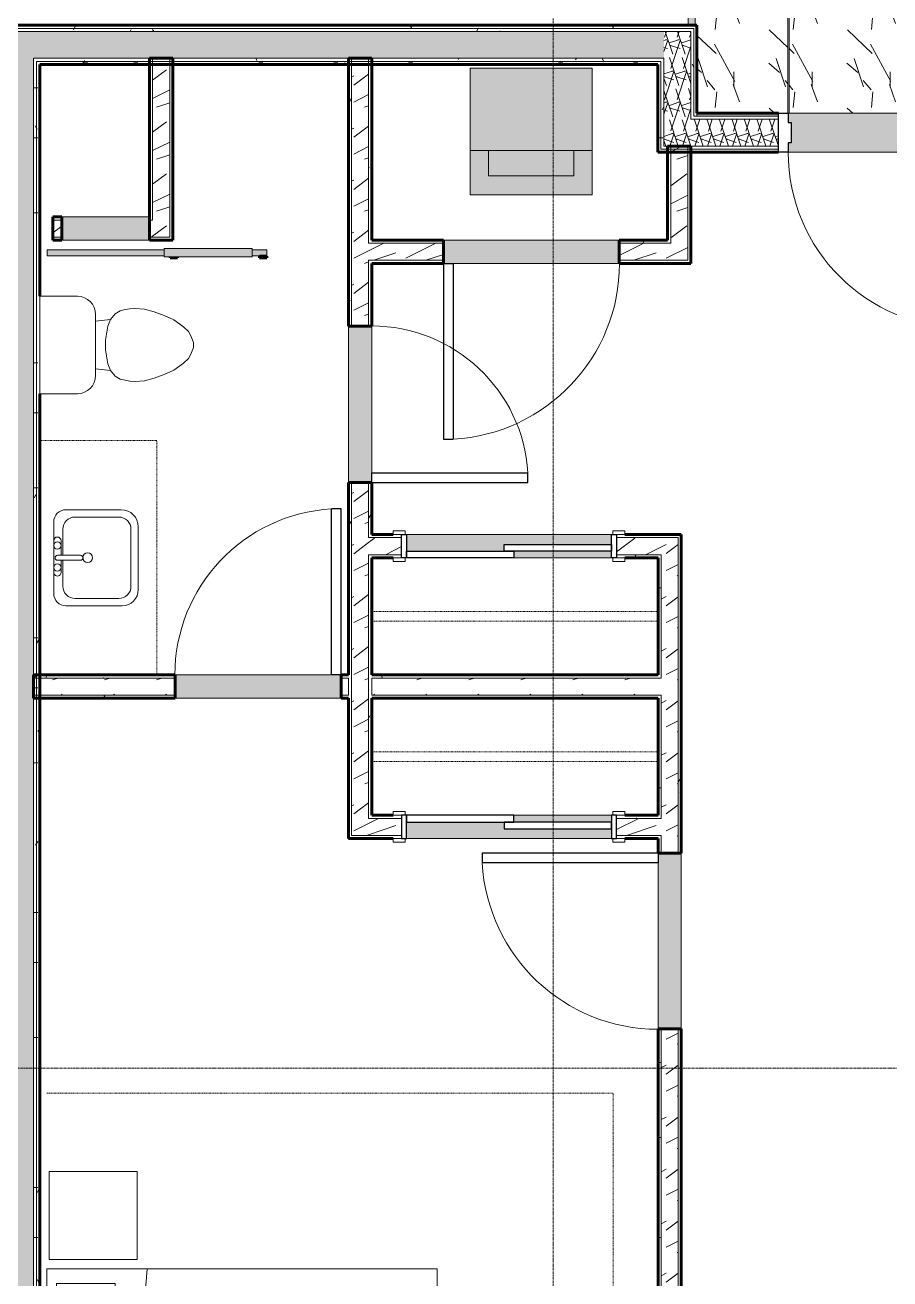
# Model space of a CAD drawing. Header units: inches. Extents: x -4169 to -1846, y 9706 to 12377.
# Drawn here: x -2935.5 to -2758.4, y 10124 to 10380.8 of the extents above; entities that cross this region are included whole.
import ezdxf

# ---------------------------------------------------------------- set-up
doc = ezdxf.new("R2010")
doc.units = ezdxf.units.IN
doc.header["$MEASUREMENT"] = 0
doc.linetypes.add('Dash', pattern=[0.25, 0.125, -0.125])
doc.linetypes.add('Grid Line 1_2_', pattern=[0.875, 0.5, -0.125, 0.125, -0.125])
for name, color, linetype, lineweight in [('0-1', 7, 'Continuous', 5), ('0-2', 7, 'Continuous', 18), ('A-CLNG', 13, 'Continuous', 18), ('A-CLNG-PATT-1', 35, 'Continuous', 18), ('A-DOOR', 31, 'Continuous', 18), ('A-DOOR-1', 250, 'Continuous', 9), ('A-DOOR-2', 90, 'Continuous', 30), ('A-DOOR-3', 135, 'Continuous', 18), ('A-DOOR-4', 7, 'Continuous', 18), ('A-DOOR-5', 50, 'Continuous', 60), ('A-DOOR-6', 31, 'Continuous', 30), ('A-DOOR-7', 31, 'Continuous', 9), ('A-DOOR-FRAM', 31, 'Continuous', 30), ('A-DOOR-FRAM-1', 90, 'Continuous', 30), ('A-WALL', 113, 'Continuous', 18), ('A-WALL-1', 8, 'Continuous', 5), ('A-WALL-3', 50, 'Continuous', 60), ('A-WALL-4', 7, 'Continuous', 18), ('A-WALL-PATT-1', 250, 'Continuous', 9), ('A-WALL-PATT-2', 253, 'Continuous', 9), ('A-WALL-PATT-4', 111, 'Continuous', 9), ('I-FURN-1', 250, 'Continuous', 9), ('I-FURN-HDLN-1', 250, 'Dash', 9), ('I-WALL', 2, 'Continuous', 18), ('I-WALL-2', 2, 'Continuous', 5), ('I-WALL-3', 2, 'Continuous', 60), ('P-SANR-FIXT-2', 250, 'Continuous', 9), ('P-SANR-FIXT-3', 55, 'Continuous', 9), ('Q-CASE-HDLN-1', 250, 'Dash', 9), ('S-BEAM', 12, 'Continuous', 9), ('S-GRID-1', 1, 'Grid Line 1_2_', 9)]:
    doc.layers.add(name, color=color, linetype=linetype, lineweight=lineweight)
pattern_1 = [(216.87, (4.265, 10.662), (31.9871619, 21.32545714), [5.331, -47.981]), (206.565, (10.662, 7.464), (-10.662476, -10.6620098), [11.921, -11.921]), (198.435, (10.662, 2.132), (-21.3244936, -10.6625869), [6.744, -26.974])]
pattern_2 = [(0, (0, 0), (20.48, 5.12), [0.845, -14.515, 0.845, -14.515, -81.92]), (0, (0, 0), (20.48, 5.12), [-30.72, 0.845, -29.875, 0.845, -14.515, -35.84]), (0, (0, 0), (20.48, 5.12), [-76.8, 0.845, -9.395, 0.845, -24.755]), (120, (7.68, 2.56), (-14.67405, 15.1762003), [0.845, -14.515, 0.845, -14.515, -81.92]), (120, (7.68, 2.56), (-14.67405, 15.1762003), [-30.72, 0.845, -29.875, 0.845, -14.515, -35.84]), (120, (7.68, 2.56), (-14.67405, 15.1762003), [-76.8, 0.845, -9.395, 0.845, -24.755]), (240, (10.24, 12.8), (-5.80595, -20.2962003), [0.845, -14.515, 0.845, -14.515, -81.92]), (240, (10.24, 12.8), (-5.80595, -20.2962003), [-30.72, 0.845, -29.875, 0.845, -14.515, -35.84]), (240, (10.24, 12.8), (-5.80595, -20.2962003), [-76.8, 0.845, -9.395, 0.845, -24.755])]
pattern_3 = [(161.57, (0.32, 0.32), (-2.560496185, -0.000537386), [0, -18.214, 2.022, 0]), (18.43, (-0.32, 0.32), (-2.560496185, 0.000537386), [0, -18.214, 2.022, 0]), (108.43, (0.32, 0.32), (1.27922091, -6.400876726), [6.07, -14.166]), (71.57, (-0.32, 0.32), (1.27922091, 6.400876726), [6.07, -14.166])]

# ---------------------------------------------------------------- blocks, each defined once
blk = doc.blocks.new('Stacked Washer and Dryer - 26_x25_ - Private-1372850-ENLARGED RCP - 2ND FLOOR PLAN')
at = {"layer": 'P-SANR-FIXT-3'}
blk.add_hatch(color=256, dxfattribs=at).paths.add_polyline_path([(26, 12.5), (0, 12.5), (0, -12.5), (26, -12.5), (26, 2.42)], flags=0)
at = {"layer": 'P-SANR-FIXT-2'}
for p, q in [((26, 12.5), (0, 12.5)), ((0, -12.5), (0, 12.5)), ((16.91, -12.5), (16.91, 12.5)), ((26, 12.5), (26, -12.5)), ((22.09, 8.75), (16.91, 8.75)), ((22.09, -8.75), (22.09, 8.75)), ((16.91, -8.75), (22.09, -8.75)), ((0, -12.5), (26, -12.5))]:
    blk.add_line(p, q, dxfattribs=at)
blk = doc.blocks.new('Single-Flush - 36_ x 84_-1372839-ENLARGED RCP - 2ND FLOOR PLAN')
at = {"layer": 'A-DOOR-1'}
blk.add_arc((18, 2.37), 36.07, 93.1789, 180, dxfattribs=at)
at = {"layer": 'A-DOOR-2'}
for p, q in [((16, 2.37), (16, 38.39)), ((18, 38.39), (16, 38.39)), ((18, 2.37), (18, 38.39)), ((18, 2.37), (16, 2.37))]:
    blk.add_line(p, q, dxfattribs=at)
blk = doc.blocks.new('Single-Flush - 32_ x 84_-1372862-ENLARGED RCP - 2ND FLOOR PLAN')
at = {"layer": 'A-DOOR-1'}
blk.add_arc((16, 2.37), 32.07, 93.5759, 180, dxfattribs=at)
at = {"layer": 'A-DOOR-2'}
for p, q in [((14, 2.37), (14, 34.38)), ((16, 34.38), (14, 34.38)), ((16, 2.37), (16, 34.38)), ((16, 2.37), (14, 2.37))]:
    blk.add_line(p, q, dxfattribs=at)
blk = doc.blocks.new('FOLDING_SLIDING CLOSET - 42_ x 80_-1372832-ENLARGED RCP - 2ND FLOOR PLAN')
at = {"layer": 'A-DOOR-1'}
for p, q in [((-21.25, 3), (-23.75, 3)), ((-23.75, 3), (-23.75, 2.25)), ((-21.25, 2.25), (-21.25, 3)), ((23.75, 3), (21.25, 3)), ((21.25, 3), (21.25, 2.25)), ((23.75, 2.25), (23.75, 3)), ((-23.75, 2.25), (-21.25, 2.25)), ((21.25, 2.25), (23.75, 2.25)), ((-21.25, -2.5), (-23.75, -2.5)), ((-23.75, -2.5), (-23.75, -3.25)), ((-21.25, -3.25), (-21.25, -2.5)), ((23.75, -2.5), (21.25, -2.5)), ((21.25, -2.5), (21.25, -3.25)), ((23.75, -3.25), (23.75, -2.5)), ((-23.75, -3.25), (-21.25, -3.25)), ((21.25, -3.25), (23.75, -3.25))]:
    blk.add_line(p, q, dxfattribs=at)
at = {"layer": 'A-DOOR-2'}
for p, q in [((1, 2.25), (-21, 2.25)), ((-21, 2.25), (-21, 0.88)), ((-21, 0.88), (1, 0.88)), ((21, 0.88), (-1, 0.88)), ((-1, 0.88), (-1, -0.5)), ((1, 0.88), (1, 2.25)), ((21, -0.5), (21, 0.88)), ((-1, -0.5), (21, -0.5))]:
    blk.add_line(p, q, dxfattribs=at)
at = {"layer": 'A-DOOR-FRAM-1'}
for p, q in [((-21, 2.25), (-22, 2.25)), ((-22, 2.25), (-22, -2.5)), ((-21, -2.5), (-21, 2.25)), ((21, 2.25), (21, -2.5)), ((22, 2.25), (21, 2.25)), ((22, -2.5), (22, 2.25)), ((-22, -2.5), (-21, -2.5)), ((21, -2.5), (22, -2.5))]:
    blk.add_line(p, q, dxfattribs=at)
blk = doc.blocks.new('OD_CW_Closet - OD_CW_Closet-V3-ENLARGED RCP - 2ND FLOOR PLAN')
at = {"layer": 'Q-CASE-HDLN-1'}
for p, q in [((0.74, -11), (59.38, -11)), ((0.74, -13), (59.38, -13)), ((30.25, -24), (10.25, -24))]:
    blk.add_line(p, q, dxfattribs=at)
blk = doc.blocks.new('OD_CW_Closet - OD_CW_Closet-V4-ENLARGED RCP - 2ND FLOOR PLAN')
at = {"layer": 'Q-CASE-HDLN-1'}
for p, q in [((10.25, 0), (30.25, 0)), ((0.74, -11), (59.38, -11)), ((0.74, -13), (59.38, -13))]:
    blk.add_line(p, q, dxfattribs=at)
blk = doc.blocks.new('FOLDING_SLIDING CLOSET - 42_ x 80_-1372841-ENLARGED RCP - 2ND FLOOR PLAN')
at = {"layer": 'A-DOOR-1'}
for p, q in [((-23.75, 3.25), (-21.25, 3.25)), ((-23.75, 2.5), (-23.75, 3.25)), ((-21.25, 3.25), (-21.25, 2.5)), ((21.25, 3.25), (23.75, 3.25)), ((21.25, 2.5), (21.25, 3.25)), ((23.75, 3.25), (23.75, 2.5)), ((-21.25, 2.5), (-23.75, 2.5)), ((23.75, 2.5), (21.25, 2.5)), ((-23.75, -2.25), (-21.25, -2.25)), ((-23.75, -3), (-23.75, -2.25)), ((-21.25, -2.25), (-21.25, -3)), ((21.25, -2.25), (23.75, -2.25)), ((21.25, -3), (21.25, -2.25)), ((23.75, -2.25), (23.75, -3)), ((-21.25, -3), (-23.75, -3)), ((23.75, -3), (21.25, -3))]:
    blk.add_line(p, q, dxfattribs=at)
at = {"layer": 'A-DOOR-2'}
for p, q in [((-1, 0.5), (21, 0.5)), ((-1, -0.88), (-1, 0.5)), ((21, 0.5), (21, -0.88)), ((-21, -0.88), (1, -0.88)), ((-21, -2.25), (-21, -0.88)), ((1, -2.25), (-21, -2.25)), ((21, -0.88), (-1, -0.88)), ((1, -0.88), (1, -2.25))]:
    blk.add_line(p, q, dxfattribs=at)
at = {"layer": 'A-DOOR-FRAM-1'}
for p, q in [((-22, 2.5), (-21, 2.5)), ((-22, -2.25), (-22, 2.5)), ((-21, 2.5), (-21, -2.25)), ((21, 2.5), (22, 2.5)), ((21, -2.25), (21, 2.5)), ((22, 2.5), (22, -2.25)), ((-21, -2.25), (-22, -2.25)), ((22, -2.25), (21, -2.25))]:
    blk.add_line(p, q, dxfattribs=at)
blk = doc.blocks.new('Bed-Standard - King 78_ x 80_-1379907-ENLARGED RCP - 2ND FLOOR PLAN')
at = {"layer": 'I-FURN-1'}
for p, q in [((-28.31, 41.8), (49.69, 41.8)), ((-28.31, -38.2), (-28.31, 41.8)), ((49.69, 41.8), (49.69, -38.2)), ((49.69, -24.2), (-28.31, -17.63)), ((-25.31, -24.2), (46.69, -24.2)), ((-25.31, -36.2), (-25.31, -24.2)), ((46.69, -36.2), (46.69, -24.2)), ((49.69, -38.2), (-28.31, -38.2)), ((-25.31, -36.2), (46.69, -36.2))]:
    blk.add_line(p, q, dxfattribs=at)
at = {"layer": 'I-FURN-HDLN-1'}
for p, q in [((-64.31, 77.8), (73.69, 77.8)), ((-64.31, -38.2), (-64.31, 77.8)), ((73.69, 77.8), (73.69, -38.2))]:
    blk.add_line(p, q, dxfattribs=at)
blk = doc.blocks.new('Table-Night Stand - 18_ x 18_ x 24_-1372838-ENLARGED RCP - 2ND FLOOR PLAN')
at = {"layer": 'I-FURN-1'}
for p, q in [((0.15, 0), (18.15, 0)), ((0.15, -18), (0.15, 0)), ((18.15, 0), (18.15, -18)), ((18.15, -18), (0.15, -18))]:
    blk.add_line(p, q, dxfattribs=at)
blk = doc.blocks.new('M_Sink Vanity-Square - 500 x 440mm-1372835-ENLARGED RCP - 2ND FLOOR PLAN')
at = {"layer": 'P-SANR-FIXT-2'}
for p, q in [((-5.72, 10.23), (7.14, 10.23)), ((-5.72, 10.23), (7.14, 10.23)), ((-5.22, 8.73), (6.46, 8.73)), ((-9.22, -4.59), (-9.22, 6.73)), ((-9.22, -4.59), (-9.22, 6.73)), ((-7.72, -2.72), (-7.72, 6.23)), ((8.96, 6.23), (8.96, -2.72)), ((10.46, 6.91), (10.46, -4.59)), ((10.46, 6.91), (10.46, -4.59)), ((0.12, -6.33), (0.12, -1.59)), ((1.12, -6.33), (1.12, -1.59)), ((7.96, -7.09), (-6.72, -7.09)), ((7.96, -7.09), (-6.72, -7.09)), ((0.12, -5.22), (-5.22, -5.22)), ((-2.88, -5.59), (0.12, -5.59)), ((3.62, -7.09), (-2.88, -7.09)), ((6.46, -5.22), (1.12, -5.22)), ((1.12, -5.59), (3.62, -5.59))]:
    blk.add_line(p, q, dxfattribs=at)
for centre, radius, start, end in [((-5.72, 6.73), 3.5, 90, 180), ((-5.72, 6.73), 3.5, 90, 180), ((-5.22, 6.23), 2.5, 90, 180), ((6.46, 6.23), 2.5, 360, 90), ((7.14, 6.91), 3.32, 0, 90), ((7.14, 6.91), 3.32, 360, 90), ((0.62, -0.13), 1, 360, 180), ((0.62, -0.13), 1, 180, 0), ((0.62, -1.59), 0.5, 360, 180), ((-6.72, -4.59), 2.5, 180, 270), ((-6.72, -4.59), 2.5, 180, 270), ((-5.22, -2.72), 2.5, 180, 270), ((6.46, -2.72), 2.5, 270, 360), ((7.96, -4.59), 2.5, 270, 0), ((7.96, -4.59), 2.5, 270, 0), ((-2.88, -6.34), 0.75, 90, 270), ((-1.88, -6.34), 0.75, 360, 180), ((-1.88, -6.34), 0.75, 180, 0), ((0.62, -6.33), 0.5, 180, 0), ((2.62, -6.34), 0.75, 0, 180), ((2.62, -6.34), 0.75, 180, 0), ((3.62, -6.34), 0.75, 270, 90)]:
    blk.add_arc(centre, radius, start, end, dxfattribs=at)
blk = doc.blocks.new('Toilet-Domestic-3D - Toilet-Domestic-3D-1352612-ENLARGED RCP - 2ND FLOOR PLAN')
at = {"layer": 'P-SANR-FIXT-2'}
for p, q in [((-9.98, 19.48), (9.98, 19.48)), ((-9.98, 11.75), (-9.98, 19.48)), ((9.98, 19.48), (9.98, 11.75)), ((6.25, 8.02), (-6.25, 8.02)), ((-4.86, 8.02), (-5.21, 5)), ((4.86, 8.02), (5.21, 5)), ((-3.84, 5.5), (-5.21, 5)), ((-1, 6), (-3.84, 5.5)), ((1, 6), (-1, 6)), ((3.84, 5.5), (1, 6)), ((5.21, 5), (3.84, 5.5)), ((-6.97, 3), (-7.24, 2)), ((-6.4, 4), (-6.97, 3)), ((-5.21, 5), (-6.4, 4)), ((6.4, 4), (5.21, 5)), ((6.97, 3), (6.4, 4)), ((7.24, 2), (6.97, 3)), ((-7.41, 1), (-7.5, 0)), ((-7.5, 0), (-7.33, -1.99)), ((-7.24, 2), (-7.41, 1)), ((7.41, 1), (7.24, 2)), ((7.33, -1.99), (7.5, 0)), ((7.5, 0), (7.41, 1)), ((-7.33, -1.99), (-6.79, -4)), ((6.79, -4), (7.33, -1.99)), ((-6.79, -4), (-6.06, -6)), ((6.06, -6), (6.79, -4)), ((-6.06, -6), (-5.13, -8)), ((5.13, -8), (6.06, -6)), ((-5.13, -8), (-3.74, -10)), ((-3.74, -10), (-2.74, -11)), ((2.74, -11), (3.74, -10)), ((3.74, -10), (5.13, -8)), ((-2.74, -11), (-1.87, -11.5)), ((-1.87, -11.5), (-0.5, -12)), ((-0.5, -12), (0.5, -12)), ((0.5, -12), (1.87, -11.5)), ((1.87, -11.5), (2.74, -11))]:
    blk.add_line(p, q, dxfattribs=at)
for centre, start, end in [((-6.25, 11.75), 180, 270), ((6.25, 11.75), 270, 360)]:
    blk.add_arc(centre, 3.73, start, end, dxfattribs=at)
blk = doc.blocks.new('OD_CW_Countertop - OD_CW_Countertop-2471874-ENLARGED RCP - 2ND FLOOR PLAN')
at = {"layer": 'Q-CASE-HDLN-1'}
for p, q in [((48.74, 0), (48.74, 24)), ((0.74, 0), (48.74, 0))]:
    blk.add_line(p, q, dxfattribs=at)
blk = doc.blocks.new('Single-Flush - 34_ x 84_-1372840-ENLARGED RCP - 2ND FLOOR PLAN')
at = {"layer": 'A-DOOR-1'}
blk.add_arc((17, 2.37), 34.07, 93.3657, 180, dxfattribs=at)
at = {"layer": 'A-DOOR-2'}
for p, q in [((15, 2.37), (15, 36.38)), ((17, 36.38), (15, 36.38)), ((17, 2.37), (17, 36.38)), ((17, 2.37), (15, 2.37))]:
    blk.add_line(p, q, dxfattribs=at)
blk = doc.blocks.new('Interior_barn_door_18732 - Interior_barn_door_18732 18_-2490978-ENLARGED RCP - 2ND FLOOR PLAN')
at = {"layer": 'A-DOOR-3'}
for points in [[(-33, 6), (-33, 5.67), (-31.5, 5.67), (-31.5, 6)], [(-13.13, 5.82), (-30, 5.82), (-30, 4.07), (-12, 4.07), (-12, 5.82)], [(-14.73, 6), (-14.73, 5.82), (-13.23, 5.82), (-13.23, 6)]]:
    blk.add_hatch(color=256, dxfattribs=at).paths.add_polyline_path(points, flags=0)
h = blk.add_hatch(color=256, dxfattribs=at)
h.paths.add_polyline_path([(12, 5.57), (-12, 5.55), (-12, 4.95), (12, 4.95), (12, 5.55)], flags=0)
h.paths.add_polyline_path([(-30, 5.57), (-33, 5.55), (-33, 4.95), (-30, 4.95), (-30, 5.57)], flags=0)
h = blk.add_hatch(color=256, dxfattribs=at)
h.paths.add_polyline_path([(10.81, 4.95), (-12, 4.95), (-12, 4.32), (12, 4.34), (12, 4.95)], flags=0)
h.paths.add_polyline_path([(-30, 4.95), (-33, 4.95), (-33, 4.32), (-30, 4.34), (-30, 4.8)], flags=0)
at = {"layer": 'A-DOOR-4'}
for p, q in [((-33, 5.57), (-30, 5.57)), ((-33, 5.57), (-33, 4.95)), ((-30, 4.07), (-30, 5.82)), ((-30, 5.82), (-12, 5.82)), ((-12, 5.82), (-12, 4.07)), ((-12, 5.57), (12, 5.57)), ((12, 4.95), (12, 5.57)), ((-33, 4.95), (-33, 4.32)), ((-30, 4.32), (-33, 4.32)), ((-12, 4.07), (-30, 4.07)), ((12, 4.32), (-12, 4.32)), ((12, 4.32), (12, 4.95))]:
    blk.add_line(p, q, dxfattribs=at)
at = {"layer": 'A-DOOR-5'}
for p, q in [((-33, 6), (-33, 5.67)), ((-31.5, 6), (-33, 6)), ((-33, 5.67), (-31.5, 5.67)), ((-31.5, 5.67), (-31.5, 6)), ((-14.73, 6), (-14.73, 5.82)), ((-13.23, 6), (-14.73, 6)), ((-13.23, 5.82), (-13.23, 6))]:
    blk.add_line(p, q, dxfattribs=at)
blk = doc.blocks.new('CTR - 1st Phase - Unit Layouts_rvt-1-ENLARGED RCP - 2ND FLOOR PLAN')
at = {"layer": 'A-WALL-1'}
for points in [[(-2923.93, 10336.79), (-2910.01, 10336.79), (-2910.01, 10341.54), (-2928.01, 10341.54), (-2928.01, 10336.79), (-2927.69, 10336.79)], [(-2844.33, 10332.04), (-2813.83, 10332.04), (-2813.83, 10336.79), (-2849.83, 10336.79), (-2849.83, 10332.04)], [(-2865.14, 10287.14), (-2864.51, 10287.14), (-2864.51, 10319.14), (-2869.26, 10319.14), (-2869.26, 10287.14), (-2868.64, 10287.14)], [(-2870.77, 10242.99), (-2870.77, 10247.74), (-2904.77, 10247.74), (-2904.77, 10242.99)], [(-2805.87, 10175.24), (-2801.12, 10175.24), (-2801.12, 10211.24), (-2805.87, 10211.24), (-2805.87, 10188.8)]]:
    blk.add_hatch(color=256, dxfattribs=at).paths.add_polyline_path(points, flags=0)
h = blk.add_hatch(color=256, dxfattribs=at)
h.paths.add_polyline_path([(-2835.39, 10271.74), (-2815.39, 10271.74), (-2815.39, 10273.11), (-2835.39, 10273.11), (-2835.39, 10272.36)], flags=0)
h.paths.add_polyline_path([(-2856.4, 10273.11), (-2837.39, 10273.11), (-2837.39, 10274.49), (-2815.39, 10274.49), (-2815.39, 10276.49), (-2857.39, 10276.49), (-2857.39, 10273.11)], flags=0)
h = blk.add_hatch(color=256, dxfattribs=at)
h.paths.add_polyline_path([(-2857.39, 10214.24), (-2815.39, 10214.24), (-2815.39, 10216.24), (-2837.39, 10216.24), (-2837.39, 10217.61), (-2857.39, 10217.61), (-2857.39, 10214.29)], flags=0)
h.paths.add_polyline_path([(-2835.39, 10217.61), (-2815.39, 10217.61), (-2815.39, 10218.99), (-2835.39, 10218.99)], flags=0)
at = {"layer": 'A-WALL-PATT-1'}
h = blk.add_hatch(dxfattribs=at)
h.set_pattern_fill('FP_1', color=256, style=0, pattern_type=2)
h.set_pattern_definition(pattern_2)
h.paths.add_polyline_path([(-2905.26, 10336.79), (-2905.28, 10372.79), (-2905.89, 10372.79), (-2905.89, 10336.79)], flags=0)
h = blk.add_hatch(dxfattribs=at)
h.set_pattern_fill('FP_1', color=256, style=0, pattern_type=2)
h.set_pattern_definition(pattern_2)
h.paths.add_polyline_path([(-2869.26, 10214.24), (-2868.64, 10214.24), (-2868.64, 10287.14), (-2869.26, 10287.14), (-2869.26, 10214.86)], flags=0)
h.paths.add_polyline_path([(-2869.26, 10319.14), (-2868.64, 10319.14), (-2868.65, 10372.79), (-2869.26, 10372.79), (-2869.26, 10332.66)], flags=0)
h = blk.add_hatch(dxfattribs=at)
h.set_pattern_fill('FP_1', color=256, style=0, pattern_type=2)
h.set_pattern_definition(pattern_2)
h.paths.add_polyline_path([(-2865.14, 10218.36), (-2864.51, 10218.36), (-2864.51, 10272.36), (-2865.14, 10272.36), (-2865.14, 10229.02)], flags=0)
h.paths.add_polyline_path([(-2865.14, 10275.86), (-2864.51, 10275.86), (-2864.51, 10287.14), (-2865.14, 10287.14), (-2865.14, 10276.22)], flags=0)
h.paths.add_polyline_path([(-2864.51, 10319.14), (-2864.51, 10332.66), (-2865.14, 10332.66), (-2865.14, 10319.14)], flags=0)
h.paths.add_polyline_path([(-2865.14, 10336.16), (-2864.51, 10336.16), (-2864.51, 10372.79), (-2865.14, 10372.79), (-2865.14, 10336.31)], flags=0)
h = blk.add_hatch(dxfattribs=at)
h.set_pattern_fill('FP_1', color=256, style=0, pattern_type=2)
h.set_pattern_definition(pattern_2)
h.paths.add_polyline_path([(-2803.27, 10336.16), (-2803.27, 10336.79), (-2813.83, 10336.79), (-2813.83, 10336.16), (-2803.9, 10336.16)], flags=0)
h.paths.add_polyline_path([(-2849.83, 10336.16), (-2849.83, 10336.79), (-2864.51, 10336.79), (-2864.5, 10336.16), (-2856.4, 10336.16)], flags=0)
h = blk.add_hatch(dxfattribs=at)
h.set_pattern_fill('FP_1', color=256, style=0, pattern_type=2)
h.set_pattern_definition(pattern_2)
h.paths.add_polyline_path([(-2799.77, 10332.04), (-2799.15, 10332.04), (-2799.15, 10332.66), (-2813.83, 10332.66), (-2813.83, 10332.04), (-2803.27, 10332.04)], flags=0)
h.paths.add_polyline_path([(-2849.83, 10332.04), (-2849.83, 10332.66), (-2864.51, 10332.66), (-2864.51, 10332.04), (-2856.4, 10332.04)], flags=0)
h = blk.add_hatch(dxfattribs=at)
h.set_pattern_fill('FP_1', color=256, style=0, pattern_type=2)
h.set_pattern_definition(pattern_2)
h.paths.add_polyline_path([(-2801.12, 9988.44), (-2801.12, 10175.24), (-2801.75, 10175.24), (-2801.75, 9988.44)], flags=0)
h.paths.add_polyline_path([(-2801.75, 10211.24), (-2801.12, 10211.24), (-2801.12, 10275.86), (-2801.75, 10275.86), (-2801.75, 10243.61)], flags=0)
h = blk.add_hatch(dxfattribs=at)
h.set_pattern_fill('FP_1', color=256, style=0, pattern_type=2)
h.set_pattern_definition(pattern_2)
h.paths.add_polyline_path([(-2860.14, 10271.74), (-2858.39, 10271.74), (-2858.39, 10272.36), (-2864.51, 10272.36), (-2864.51, 10271.74)], flags=0)
h.paths.add_polyline_path([(-2805.25, 10271.74), (-2805.25, 10272.36), (-2814.39, 10272.36), (-2814.39, 10271.74), (-2805.87, 10271.74)], flags=0)
h = blk.add_hatch(dxfattribs=at)
h.set_pattern_fill('FP_1', color=256, style=0, pattern_type=2)
h.set_pattern_definition(pattern_2)
h.paths.add_polyline_path([(-2805.87, 9988.44), (-2805.25, 9988.44), (-2805.25, 10175.24), (-2805.87, 10175.24), (-2805.87, 10006.45)], flags=0)
h.paths.add_polyline_path([(-2805.25, 10211.24), (-2805.25, 10214.86), (-2805.87, 10214.86), (-2805.87, 10211.24)], flags=0)
h.paths.add_polyline_path([(-2805.87, 10218.36), (-2805.25, 10218.36), (-2805.25, 10243.61), (-2805.87, 10243.61), (-2805.87, 10218.99)], flags=0)
h.paths.add_polyline_path([(-2805.87, 10247.11), (-2805.25, 10247.11), (-2805.25, 10271.74), (-2805.87, 10271.74), (-2805.87, 10247.74)], flags=0)
h = blk.add_hatch(dxfattribs=at)
h.set_pattern_fill('FP_1', color=256, style=0, pattern_type=2)
h.set_pattern_definition(pattern_2)
h.paths.add_polyline_path([(-2929.65, 10247.11), (-2904.77, 10247.11), (-2904.77, 10247.74), (-2932.52, 10247.71), (-2932.52, 10247.11), (-2929.73, 10247.11)], flags=0)
h.paths.add_polyline_path([(-2870.77, 10247.11), (-2869.26, 10247.11), (-2869.26, 10247.74), (-2870.77, 10247.74)], flags=0)
h.paths.add_polyline_path([(-2864.51, 10247.11), (-2805.87, 10247.11), (-2805.87, 10247.74), (-2864.51, 10247.74)], flags=0)
h = blk.add_hatch(dxfattribs=at)
h.set_pattern_fill('FP_1', color=256, style=0, pattern_type=2)
h.set_pattern_definition(pattern_2)
h.paths.add_polyline_path([(-2923.93, 10242.99), (-2904.77, 10242.99), (-2904.77, 10243.61), (-2932.52, 10243.59), (-2932.52, 10242.99), (-2924.61, 10242.99)], flags=0)
h.paths.add_polyline_path([(-2869.26, 10242.99), (-2869.26, 10243.61), (-2870.77, 10243.61), (-2870.77, 10242.99)], flags=0)
h.paths.add_polyline_path([(-2814.39, 10242.99), (-2805.87, 10242.99), (-2805.87, 10243.61), (-2864.51, 10243.61), (-2864.51, 10242.99), (-2856.4, 10242.99)], flags=0)
h = blk.add_hatch(dxfattribs=at)
h.set_pattern_fill('FP_1', color=256, style=0, pattern_type=2)
h.set_pattern_definition(pattern_2)
h.paths.add_polyline_path([(-2860.14, 10218.36), (-2858.39, 10218.36), (-2858.39, 10218.99), (-2864.51, 10218.99), (-2864.51, 10218.36), (-2862.22, 10218.36)], flags=0)
h.paths.add_polyline_path([(-2814.39, 10218.36), (-2805.87, 10218.36), (-2805.87, 10218.99), (-2814.39, 10218.99)], flags=0)
at = {"layer": 'A-WALL-PATT-2'}
h = blk.add_hatch(dxfattribs=at)
h.set_pattern_fill('FP_2', color=256, style=0, pattern_type=2)
h.set_pattern_definition(pattern_1)
h.paths.add_polyline_path([(-2905.89, 10337.41), (-2905.89, 10374.04), (-2909.39, 10374.04), (-2909.39, 10337.41)], flags=0)
h = blk.add_hatch(dxfattribs=at)
h.set_pattern_fill('FP_2', color=256, style=0, pattern_type=2)
h.set_pattern_definition(pattern_1)
h.paths.add_polyline_path([(-2865.22, 10214.86), (-2865.14, 10214.86), (-2865.14, 10287.14), (-2868.64, 10287.14), (-2868.64, 10214.86), (-2865.23, 10214.86)], flags=0)
h.paths.add_polyline_path([(-2868.64, 10319.14), (-2865.14, 10319.14), (-2865.14, 10374.04), (-2868.64, 10374.04), (-2868.64, 10349.67)], flags=0)
h = blk.add_hatch(dxfattribs=at)
h.set_pattern_fill('FP_2', color=256, style=0, pattern_type=2)
h.set_pattern_definition(pattern_1)
h.paths.add_polyline_path([(-2799.77, 10336.16), (-2799.77, 10356.04), (-2803.27, 10356.04), (-2803.27, 10336.16), (-2799.79, 10336.16)], flags=0)
h = blk.add_hatch(dxfattribs=at)
h.set_pattern_fill('FP_2', color=256, style=0, pattern_type=2)
h.set_pattern_definition(pattern_1)
h.paths.add_polyline_path([(-2928.01, 10337.41), (-2928.01, 10340.91), (-2929.82, 10340.91), (-2929.82, 10337.41)], flags=0)
h.paths.add_polyline_path([(-2909.39, 10337.41), (-2909.39, 10340.91), (-2910.01, 10340.91), (-2910.01, 10337.41)], flags=0)
h = blk.add_hatch(dxfattribs=at)
h.set_pattern_fill('FP_2', color=256, style=0, pattern_type=2)
h.set_pattern_definition(pattern_1)
h.paths.add_polyline_path([(-2799.77, 10332.66), (-2799.77, 10336.16), (-2813.83, 10336.16), (-2813.83, 10332.66), (-2803.27, 10332.66)], flags=0)
h.paths.add_polyline_path([(-2849.83, 10332.66), (-2849.83, 10336.16), (-2865.14, 10336.16), (-2865.14, 10332.66), (-2856.4, 10332.66)], flags=0)
h = blk.add_hatch(dxfattribs=at)
h.set_pattern_fill('FP_2', color=256, style=0, pattern_type=2)
h.set_pattern_definition(pattern_1)
h.paths.add_polyline_path([(-2865.14, 10272.36), (-2858.39, 10272.36), (-2858.39, 10275.86), (-2865.14, 10275.86)], flags=0)
h.paths.add_polyline_path([(-2814.39, 10272.36), (-2801.75, 10272.36), (-2801.75, 10275.86), (-2814.39, 10275.86)], flags=0)
h = blk.add_hatch(dxfattribs=at)
h.set_pattern_fill('FP_2', color=256, style=0, pattern_type=2)
h.set_pattern_definition(pattern_1)
h.paths.add_polyline_path([(-2801.75, 9988.44), (-2801.75, 10175.24), (-2805.25, 10175.24), (-2805.25, 9988.44)], flags=0)
h.paths.add_polyline_path([(-2801.75, 10211.24), (-2801.75, 10272.36), (-2805.25, 10272.36), (-2805.25, 10211.24)], flags=0)
h = blk.add_hatch(dxfattribs=at)
h.set_pattern_fill('FP_2', color=256, style=0, pattern_type=2)
h.set_pattern_definition(pattern_1)
h.paths.add_polyline_path([(-2923.93, 10243.61), (-2904.77, 10243.61), (-2904.77, 10247.11), (-2932.52, 10247.11), (-2932.52, 10243.61), (-2925.39, 10243.61)], flags=0)
h.paths.add_polyline_path([(-2870.77, 10243.61), (-2869.26, 10243.61), (-2869.26, 10247.11), (-2870.77, 10247.11)], flags=0)
h.paths.add_polyline_path([(-2864.51, 10243.61), (-2805.25, 10243.61), (-2805.25, 10247.11), (-2864.51, 10247.11)], flags=0)
h = blk.add_hatch(dxfattribs=at)
h.set_pattern_fill('FP_2', color=256, style=0, pattern_type=2)
h.set_pattern_definition(pattern_1)
h.paths.add_polyline_path([(-2864.51, 10214.86), (-2858.39, 10214.86), (-2858.39, 10218.36), (-2865.14, 10218.36), (-2865.14, 10214.86)], flags=0)
h.paths.add_polyline_path([(-2805.87, 10214.86), (-2805.25, 10214.86), (-2805.25, 10218.36), (-2814.39, 10218.36), (-2814.39, 10214.86)], flags=0)
at = {"layer": 'A-WALL-3'}
for p, q in [((-2910.01, 10336.79), (-2910.01, 10374.04)), ((-2910.01, 10374.04), (-2905.26, 10374.04)), ((-2905.26, 10374.04), (-2905.26, 10336.79)), ((-2869.26, 10319.14), (-2869.26, 10374.04)), ((-2869.26, 10374.04), (-2864.51, 10374.04)), ((-2864.51, 10374.04), (-2864.51, 10336.79)), ((-2803.9, 10336.79), (-2803.9, 10356.04)), ((-2803.9, 10356.04), (-2799.15, 10356.04)), ((-2799.15, 10356.04), (-2799.15, 10336.79)), ((-2929.82, 10336.79), (-2929.82, 10341.54)), ((-2929.82, 10341.54), (-2928.01, 10341.54)), ((-2928.01, 10341.54), (-2928.01, 10336.79)), ((-2928.01, 10336.79), (-2929.82, 10336.79)), ((-2905.26, 10336.79), (-2910.01, 10336.79)), ((-2864.51, 10336.79), (-2849.83, 10336.79)), ((-2849.83, 10336.79), (-2849.83, 10332.04)), ((-2813.83, 10332.04), (-2813.83, 10336.79)), ((-2813.83, 10336.79), (-2803.9, 10336.79)), ((-2799.15, 10336.79), (-2799.15, 10332.66)), ((-2849.83, 10332.04), (-2864.51, 10332.04)), ((-2864.51, 10332.04), (-2864.51, 10319.14)), ((-2799.15, 10332.04), (-2813.83, 10332.04)), ((-2799.15, 10332.66), (-2799.15, 10332.04)), ((-2864.51, 10319.14), (-2869.26, 10319.14)), ((-2869.26, 10247.74), (-2869.26, 10287.14)), ((-2869.26, 10287.14), (-2864.51, 10287.14)), ((-2864.51, 10287.14), (-2864.51, 10276.49)), ((-2864.51, 10276.49), (-2860.14, 10276.49)), ((-2812.64, 10276.49), (-2801.12, 10276.49)), ((-2801.12, 10276.49), (-2801.12, 10275.86)), ((-2801.12, 10275.86), (-2801.12, 10271.74)), ((-2860.14, 10271.74), (-2864.51, 10271.74)), ((-2864.51, 10271.74), (-2864.51, 10247.74)), ((-2805.87, 10271.74), (-2812.64, 10271.74)), ((-2805.87, 10247.74), (-2805.87, 10271.74)), ((-2801.12, 10271.74), (-2801.12, 10211.24)), ((-2933.77, 10247.74), (-2904.77, 10247.74)), ((-2933.77, 10242.99), (-2933.77, 10247.74)), ((-2904.77, 10247.74), (-2904.77, 10242.99)), ((-2870.77, 10247.74), (-2869.26, 10247.74)), ((-2870.77, 10242.99), (-2870.77, 10247.74)), ((-2864.51, 10247.74), (-2805.87, 10247.74)), ((-2904.77, 10242.99), (-2933.77, 10242.99)), ((-2869.26, 10242.99), (-2870.77, 10242.99)), ((-2869.26, 10214.24), (-2869.26, 10242.99)), ((-2864.51, 10242.99), (-2864.51, 10218.99)), ((-2805.87, 10242.99), (-2864.51, 10242.99)), ((-2805.87, 10218.99), (-2805.87, 10242.99)), ((-2864.51, 10218.99), (-2860.14, 10218.99)), ((-2812.64, 10218.99), (-2805.87, 10218.99)), ((-2868.64, 10214.24), (-2869.26, 10214.24)), ((-2864.51, 10214.24), (-2868.64, 10214.24)), ((-2860.14, 10214.24), (-2864.51, 10214.24)), ((-2805.87, 10214.24), (-2812.64, 10214.24)), ((-2805.87, 10211.24), (-2805.87, 10214.24)), ((-2801.12, 10211.24), (-2805.87, 10211.24)), ((-2805.87, 9988.44), (-2805.87, 10175.24)), ((-2805.87, 10175.24), (-2801.12, 10175.24)), ((-2801.12, 10175.24), (-2801.12, 9988.44))]:
    blk.add_line(p, q, dxfattribs=at)
at = {"layer": 'A-WALL-4'}
for p, q in [((-2909.39, 10374.04), (-2909.39, 10340.91)), ((-2905.89, 10374.04), (-2905.89, 10337.41)), ((-2868.64, 10374.04), (-2868.64, 10319.14)), ((-2865.14, 10374.04), (-2865.14, 10336.16)), ((-2803.27, 10356.04), (-2803.27, 10336.79)), ((-2799.77, 10356.04), (-2799.77, 10336.79)), ((-2910.01, 10341.54), (-2928.01, 10341.54)), ((-2929.82, 10340.91), (-2928.01, 10340.91)), ((-2910.01, 10340.91), (-2909.39, 10340.91)), ((-2929.82, 10337.41), (-2928.01, 10337.41)), ((-2928.01, 10336.79), (-2910.01, 10336.79)), ((-2910.01, 10337.41), (-2909.39, 10337.41)), ((-2909.39, 10337.41), (-2905.89, 10337.41)), ((-2813.83, 10336.79), (-2849.83, 10336.79)), ((-2803.27, 10336.16), (-2803.27, 10336.79)), ((-2799.77, 10336.16), (-2799.77, 10336.79)), ((-2865.14, 10336.16), (-2864.51, 10336.16)), ((-2864.51, 10336.16), (-2849.83, 10336.16)), ((-2813.83, 10336.16), (-2803.27, 10336.16)), ((-2799.77, 10332.66), (-2799.77, 10336.16)), ((-2865.14, 10332.66), (-2864.51, 10332.66)), ((-2865.14, 10332.66), (-2865.14, 10319.14)), ((-2864.51, 10332.66), (-2849.83, 10332.66)), ((-2849.83, 10332.04), (-2813.83, 10332.04)), ((-2813.83, 10332.66), (-2799.77, 10332.66)), ((-2869.26, 10319.14), (-2869.26, 10287.14)), ((-2864.51, 10287.14), (-2864.51, 10319.14)), ((-2868.64, 10287.14), (-2868.64, 10214.86)), ((-2865.14, 10287.14), (-2865.14, 10275.86)), ((-2865.14, 10275.86), (-2864.51, 10275.86)), ((-2864.51, 10275.86), (-2858.39, 10275.86)), ((-2815.39, 10276.49), (-2857.39, 10276.49)), ((-2814.39, 10275.86), (-2801.75, 10275.86)), ((-2801.75, 10272.36), (-2801.75, 10275.86)), ((-2865.14, 10272.36), (-2864.51, 10272.36)), ((-2865.14, 10272.36), (-2865.14, 10218.36)), ((-2864.51, 10272.36), (-2858.39, 10272.36)), ((-2814.39, 10272.36), (-2805.25, 10272.36)), ((-2805.25, 10271.74), (-2805.25, 10272.36)), ((-2801.75, 10271.74), (-2801.75, 10272.36)), ((-2835.39, 10271.74), (-2815.39, 10271.74)), ((-2805.25, 10247.11), (-2805.25, 10271.74)), ((-2801.75, 10211.24), (-2801.75, 10271.74)), ((-2904.77, 10247.11), (-2933.77, 10247.11)), ((-2870.77, 10247.74), (-2904.77, 10247.74)), ((-2869.26, 10247.11), (-2870.77, 10247.11)), ((-2869.26, 10243.61), (-2869.26, 10247.11)), ((-2869.26, 10247.11), (-2869.26, 10243.61)), ((-2864.51, 10247.11), (-2864.51, 10243.61)), ((-2805.87, 10247.11), (-2864.51, 10247.11)), ((-2864.51, 10243.61), (-2864.51, 10247.11)), ((-2805.87, 10247.11), (-2805.25, 10247.11)), ((-2904.77, 10243.61), (-2933.77, 10243.61)), ((-2904.77, 10242.99), (-2870.77, 10242.99)), ((-2869.26, 10243.61), (-2870.77, 10243.61)), ((-2805.87, 10243.61), (-2864.51, 10243.61)), ((-2805.25, 10243.61), (-2805.87, 10243.61)), ((-2805.25, 10218.36), (-2805.25, 10243.61)), ((-2865.14, 10218.36), (-2864.51, 10218.36)), ((-2858.39, 10218.36), (-2864.51, 10218.36)), ((-2815.39, 10218.99), (-2835.39, 10218.99)), ((-2805.87, 10218.36), (-2814.39, 10218.36)), ((-2805.25, 10218.36), (-2805.87, 10218.36)), ((-2868.64, 10214.86), (-2865.14, 10214.86)), ((-2865.14, 10214.86), (-2864.51, 10214.86)), ((-2858.39, 10214.86), (-2864.51, 10214.86)), ((-2857.39, 10214.24), (-2815.39, 10214.24)), ((-2805.87, 10214.86), (-2814.39, 10214.86)), ((-2805.25, 10214.86), (-2805.87, 10214.86)), ((-2805.25, 10211.24), (-2805.25, 10214.86)), ((-2805.87, 10211.24), (-2805.87, 10175.24)), ((-2801.12, 10175.24), (-2801.12, 10211.24)), ((-2805.25, 9988.44), (-2805.25, 10175.24)), ((-2801.75, 9988.44), (-2801.75, 10175.24))]:
    blk.add_line(p, q, dxfattribs=at)
at = {"layer": '0-2'}
for name, p, rotation in [('Stacked Washer and Dryer - 26_x25_ - Private-1372850-ENLARGED RCP - 2ND FLOOR PLAN', (-2831.83, 10372.04), 269.9999999999525), ('Interior_barn_door_18732 - Interior_barn_door_18732 18_-2490978-ENLARGED RCP - 2ND FLOOR PLAN', (-2919.01, 10339.16), 180), ('Single-Flush - 36_ x 84_-1372839-ENLARGED RCP - 2ND FLOOR PLAN', (-2831.83, 10334.41), 180), ('Toilet-Domestic-3D - Toilet-Domestic-3D-1352612-ENLARGED RCP - 2ND FLOOR PLAN', (-2913.05, 10315.32), 90.00000000002409), ('Single-Flush - 32_ x 84_-1372862-ENLARGED RCP - 2ND FLOOR PLAN', (-2866.89, 10303.14), 270.000000000051), ('OD_CW_Countertop - OD_CW_Countertop-2471874-ENLARGED RCP - 2ND FLOOR PLAN', (-2908.52, 10247), 90.00000000003351), ('M_Sink Vanity-Square - 500 x 440mm-1372835-ENLARGED RCP - 2ND FLOOR PLAN', (-2922.56, 10272.36), 270.0000000000251), ('OD_CW_Closet - OD_CW_Closet-V3-ENLARGED RCP - 2ND FLOOR PLAN', (-2805.14, 10247.74), 180), ('OD_CW_Closet - OD_CW_Closet-V4-ENLARGED RCP - 2ND FLOOR PLAN', (-2805.14, 10218.99), 180), ('Single-Flush - 36_ x 84_-1372839-ENLARGED RCP - 2ND FLOOR PLAN', (-2803.5, 10193.24), 90.0000000000466), ('Bed-Standard - King 78_ x 80_-1379907-ENLARGED RCP - 2ND FLOOR PLAN', (-2892.88, 10097.8), 270.0000000000005), ('Table-Night Stand - 18_ x 18_ x 24_-1372838-ENLARGED RCP - 2ND FLOOR PLAN', (-2912.59, 10146.19), 270.0000000000005)]:
    blk.add_blockref(name, p, dxfattribs=dict(at, rotation=rotation))
for name, p in [('Single-Flush - 34_ x 84_-1372840-ENLARGED RCP - 2ND FLOOR PLAN', (-2887.77, 10245.36)), ('FOLDING_SLIDING CLOSET - 42_ x 80_-1372841-ENLARGED RCP - 2ND FLOOR PLAN', (-2836.39, 10273.99)), ('FOLDING_SLIDING CLOSET - 42_ x 80_-1372832-ENLARGED RCP - 2ND FLOOR PLAN', (-2836.39, 10216.74))]:
    blk.add_blockref(name, p, dxfattribs=at)
blk = doc.blocks.new('CTR - 1st Phase - Shell_rvt-1-ENLARGED RCP - 2ND FLOOR PLAN')
at = {"layer": 'S-GRID-1'}
for p, q in [((-2827.32, 9836.18), (-2827.32, 12344.54)), ((-1846.46, 10167.19), (-4136.46, 10167.19))]:
    blk.add_line(p, q, dxfattribs=at)
blk = doc.blocks.new('Dimension Lumber - LVL - 3_5X5_5-V151-ENLARGED RCP - 2ND FLOOR PLAN')
at = {"layer": 'S-BEAM'}
h = blk.add_hatch(color=256, dxfattribs=at)
h.paths.add_polyline_path([(-24.53, 0.31), (-12.81, 0.31), (-12.81, 1.75), (-24.53, 1.75), (-24.53, 0.6)], flags=0)
h.paths.add_polyline_path([(-10.44, 0.31), (-8.68, 0.31), (-8.68, 1.75), (-10.44, 1.75)], flags=0)
h.paths.add_polyline_path([(-6.31, 0.31), (-4.44, 0.31), (-4.44, 1.75), (-6.31, 1.75)], flags=0)
h.paths.add_polyline_path([(-2.07, 0.31), (20.07, 0.31), (20.07, -1.75), (45.37, -1.75), (45.37, 1.75), (-2.07, 1.75)], flags=0)
for p, q in [((-24.53, 1.75), (-12.81, 1.75)), ((-10.44, 1.75), (-8.68, 1.75)), ((-6.31, 1.75), (-4.44, 1.75)), ((-2.07, 1.75), (45.37, 1.75)), ((45.37, -1.75), (45.37, 1.75)), ((20.07, -1.75), (45.37, -1.75))]:
    blk.add_line(p, q, dxfattribs=at)
blk = doc.blocks.new('HOLLOW METAL - UNIT DOOR-2125827-ENLARGED RCP - 2ND FLOOR PLAN')
at = {"layer": 'A-DOOR-6'}
for p, q in [((16.25, -4.25), (18, -4.25)), ((16.25, -40.25), (16.25, -4.25)), ((18, -4.25), (18, -40.25)), ((18, -40.25), (16.25, -40.25))]:
    blk.add_line(p, q, dxfattribs=at)
at = {"layer": 'A-DOOR-7'}
blk.add_arc((18, -4.25), 36, 180, 270, dxfattribs=at)
at = {"layer": 'A-DOOR-FRAM'}
for p, q in [((-20, 3.75), (-18, 3.75)), ((-20, -4.25), (-20, 3.75)), ((-18, 3.75), (-18, 1.8125)), ((18, 3.75), (20, 3.75)), ((18, 1.8125), (18, 3.75)), ((20, 3.75), (20, -4.25)), ((-18, 1.8125), (-17.375, 1.8125)), ((-17.375, 1.8125), (-17.375, -2.3125)), ((17.375, 1.8125), (18, 1.8125)), ((17.375, -2.3125), (17.375, 1.8125)), ((-18, -2.3125), (-18, -4.25)), ((-17.375, -2.3125), (-18, -2.3125)), ((18, -2.3125), (17.375, -2.3125)), ((18, -4.25), (18, -2.3125)), ((-18, -4.25), (-20, -4.25)), ((20, -4.25), (18, -4.25))]:
    blk.add_line(p, q, dxfattribs=at)

msp = doc.modelspace()

# ---------------------------------------------------------------- hatches: boundary and pattern name
at = {"layer": 'A-CLNG-PATT-1'}
h = msp.add_hatch(dxfattribs=at)
h.set_pattern_fill('FP_53', color=256, style=0, pattern_type=2)
h.set_pattern_definition([(108.435, (4.16, 0), (-16.000521, 32.0003383), [6.072, -44.525]), (139.399, (2.24, 5.76), (-96.00016541, 79.9998798), [2.95, -144.562]), (136.848, (16, 7.68), (-240.00202852, 223.9982064), [7.018, -343.889]), (109.983, (10.88, 12.48), (-47.99971113, 127.99986808), [3.746, -183.53]), (90, (9.6, 0), (-16, 16), [3.2, -12.8]), (118.443, (9.6, 3.2), (112.0002199, -207.99937941), [8.734, -427.981]), (84.289, (5.44, 10.88), (-16.00092206, -143.99947947), [3.216, -157.582]), (129.806, (5.76, 14.08), (64.00060153, -80.0001644), [2.499, -122.465])])
h.paths.add_polyline_path([(-2797.9, 10362.79), (-2779.28, 10362.79), (-2779.28, 10425.39), (-2798.23, 10425.39), (-2798.23, 10380.79), (-2797.9, 10380.79), (-2797.9, 10369.78)], flags=0)
h.paths.add_polyline_path([(-2740.88, 10362.79), (-2740.88, 10425.39), (-2779.03, 10425.39), (-2779.03, 10362.79), (-2741.2, 10362.79)], flags=0)
h.paths.add_polyline_path([(-2740.63, 10382.41), (-2721.68, 10382.41), (-2721.68, 10425.39), (-2740.63, 10425.39), (-2740.63, 10388.98)], flags=0)
at = {"layer": 'A-WALL-PATT-4'}
h = msp.add_hatch(dxfattribs=at)
h.set_pattern_fill('FP_1', color=256, style=0, pattern_type=2)
h.set_pattern_definition(pattern_2)
h.paths.add_polyline_path([(-3071.51, 10380.16), (-2798.52, 10380.16), (-2798.55, 10380.79), (-3072.5, 10380.79), (-3072.5, 10380.16), (-3071.67, 10380.16)], flags=0)
h = msp.add_hatch(dxfattribs=at)
h.set_pattern_fill('FP_1', color=256, style=0, pattern_type=2)
h.set_pattern_definition(pattern_2)
h.paths.add_polyline_path([(-3071.87, 10379.54), (-2799.15, 10379.54), (-2799.17, 10380.16), (-3071.87, 10380.16)], flags=0)
h = msp.add_hatch(dxfattribs=at)
h.set_pattern_fill('FP_1', color=256, style=0, pattern_type=2)
h.set_pattern_definition(pattern_2)
h.paths.add_polyline_path([(-2799.15, 10361.54), (-2798.52, 10361.54), (-2798.52, 10380.16), (-2799.15, 10380.16), (-2799.15, 10362.16)], flags=0)
h = msp.add_hatch(dxfattribs=at)
h.set_pattern_fill('FP_1', color=256, style=0, pattern_type=2)
h.set_pattern_definition(pattern_2)
h.paths.add_polyline_path([(-2797.9, 10362.16), (-2797.9, 10380.79), (-2798.52, 10380.79), (-2798.52, 10362.16), (-2798.23, 10362.16)], flags=0)
h = msp.add_hatch(dxfattribs=at)
h.set_pattern_fill('FP_4', color=256, style=0, pattern_type=2)
h.set_pattern_definition(pattern_3)
h.paths.add_polyline_path([(-3066.37, 10374.04), (-2804.65, 10374.04), (-2804.65, 10379.54), (-3066.37, 10379.54), (-3066.37, 10374.05)], flags=0)
h = msp.add_hatch(dxfattribs=at)
h.set_pattern_fill('FP_4', color=256, style=0, pattern_type=2)
h.set_pattern_definition(pattern_3)
h.paths.add_polyline_path([(-2799.77, 10356.04), (-2799.15, 10356.04), (-2799.15, 10379.54), (-2804.65, 10379.54), (-2804.65, 10356.04), (-2799.77, 10356.04)], flags=0)
h = msp.add_hatch(dxfattribs=at)
h.set_pattern_fill('FP_1', color=256, style=0, pattern_type=2)
h.set_pattern_definition(pattern_2)
h.paths.add_polyline_path([(-2933.15, 10373.41), (-2909.39, 10373.41), (-2909.39, 10374.04), (-2933.77, 10374.04), (-2933.77, 10373.41)], flags=0)
h.paths.add_polyline_path([(-3065.12, 10373.41), (-2937.27, 10373.41), (-2937.27, 10374.04), (-3065.75, 10374.04), (-3065.75, 10373.41)], flags=0)
h.paths.add_polyline_path([(-2819.33, 10373.41), (-2805.27, 10373.42), (-2805.3, 10374.04), (-2865.14, 10374.04), (-2865.14, 10373.41), (-2822.63, 10373.41)], flags=0)
h.paths.add_polyline_path([(-2891.95, 10373.41), (-2868.64, 10373.41), (-2868.64, 10374.04), (-2905.89, 10374.04), (-2905.89, 10373.41)], flags=0)
h = msp.add_hatch(dxfattribs=at)
h.set_pattern_fill('FP_1', color=256, style=0, pattern_type=2)
h.set_pattern_definition(pattern_2)
h.paths.add_polyline_path([(-3065.12, 10372.79), (-2937.9, 10372.79), (-2937.9, 10373.41), (-3065.12, 10373.41)], flags=0)
h.paths.add_polyline_path([(-2819.33, 10372.79), (-2805.9, 10372.79), (-2805.9, 10373.41), (-2865.14, 10373.41), (-2865.14, 10372.79), (-2822.63, 10372.79)], flags=0)
h.paths.add_polyline_path([(-2933.15, 10372.79), (-2909.39, 10372.79), (-2909.39, 10373.41), (-2933.15, 10373.41)], flags=0)
h.paths.add_polyline_path([(-2868.64, 10372.79), (-2868.64, 10373.41), (-2905.89, 10373.41), (-2905.89, 10372.79), (-2901.42, 10372.79)], flags=0)
h = msp.add_hatch(dxfattribs=at)
h.set_pattern_fill('FP_4', color=256, style=0, pattern_type=2)
h.set_pattern_definition(pattern_3)
h.paths.add_polyline_path([(-2933.77, 9988.44), (-2933.77, 10374.04), (-2937.27, 10374.04), (-2937.27, 9988.44)], flags=0)
h = msp.add_hatch(dxfattribs=at)
h.set_pattern_fill('FP_1', color=256, style=0, pattern_type=2)
h.set_pattern_definition(pattern_2)
h.paths.add_polyline_path([(-2933.77, 9988.44), (-2933.15, 9988.44), (-2933.15, 10373.41), (-2933.77, 10373.41), (-2933.77, 10027.94)], flags=0)
h = msp.add_hatch(dxfattribs=at)
h.set_pattern_fill('FP_1', color=256, style=0, pattern_type=2)
h.set_pattern_definition(pattern_2)
h.paths.add_polyline_path([(-2932.52, 9988.44), (-2932.52, 10372.79), (-2933.15, 10372.79), (-2933.15, 9988.44)], flags=0)
h = msp.add_hatch(dxfattribs=at)
h.set_pattern_fill('FP_1', color=256, style=0, pattern_type=2)
h.set_pattern_definition(pattern_2)
h.paths.add_polyline_path([(-2805.9, 10354.79), (-2805.27, 10354.79), (-2805.27, 10373.41), (-2805.9, 10373.41), (-2805.9, 10355.41)], flags=0)
h = msp.add_hatch(dxfattribs=at)
h.set_pattern_fill('FP_1', color=256, style=0, pattern_type=2)
h.set_pattern_definition(pattern_2)
h.paths.add_polyline_path([(-2805.27, 10355.41), (-2804.65, 10355.41), (-2804.65, 10374.04), (-2805.27, 10374.04), (-2805.27, 10356.04)], flags=0)
h = msp.add_hatch(dxfattribs=at)
h.set_pattern_fill('FP_1', color=256, style=0, pattern_type=2)
h.set_pattern_definition(pattern_2)
h.paths.add_polyline_path([(-2788.86, 10361.54), (-2781.2, 10361.54), (-2781.2, 10362.16), (-2798.52, 10362.16), (-2798.5, 10361.54), (-2794.28, 10361.54)], flags=0)
h.paths.add_polyline_path([(-2739.3, 10361.54), (-2739.3, 10362.16), (-2741.2, 10362.16), (-2741.2, 10361.54), (-2739.92, 10361.54)], flags=0)
h = msp.add_hatch(dxfattribs=at)
h.set_pattern_fill('FP_4', color=256, style=0, pattern_type=2)
h.set_pattern_definition(pattern_3)
h.paths.add_polyline_path([(-2799.15, 10356.04), (-2781.2, 10356.04), (-2781.2, 10361.54), (-2799.15, 10361.54), (-2799.15, 10356.04)], flags=0)
h.paths.add_polyline_path([(-2797.9, 10356.04), (-2797.9, 10356.04), (-2797.9, 10358.8)], flags=0)
h.paths.add_polyline_path([(-2741.2, 10356.04), (-2738.67, 10356.04), (-2738.67, 10361.54), (-2741.2, 10361.54), (-2741.2, 10356.73)], flags=0)
at = {"layer": 'I-WALL-2'}
h = msp.add_hatch(color=256, dxfattribs=at)
h.paths.add_polyline_path([(-2788.86, 10362.16), (-2781.2, 10362.16), (-2781.2, 10362.79), (-2797.9, 10362.79), (-2797.9, 10362.16)], flags=0)
h.paths.add_polyline_path([(-2740.88, 10362.16), (-2739.92, 10362.16), (-2739.92, 10362.79), (-2741.2, 10362.79), (-2741.2, 10362.16)], flags=0)
msp.add_hatch(color=256, dxfattribs=at).paths.add_polyline_path([(-2743.2, 10354.79), (-2743.2, 10356.73), (-2743.82, 10356.73), (-2743.82, 10360.85), (-2743.2, 10360.85), (-2743.2, 10362.79), (-2779.2, 10362.79), (-2779.2, 10360.85), (-2778.57, 10360.85), (-2778.57, 10356.73), (-2779.2, 10356.73), (-2779.2, 10354.79), (-2743.82, 10354.79)], flags=0)

# ---------------------------------------------------------------- linework, layer by layer
at = {"layer": 'A-CLNG'}
for p, q in [((-2798.23, 10380.79), (-2798.23, 10425.39)), ((-2779.28, 10425.39), (-2779.28, 10362.79)), ((-2779.03, 10362.79), (-2779.03, 10425.39))]:
    msp.add_line(p, q, dxfattribs=at)
at = {"layer": 'A-WALL'}
for p, q in [((-2798.52, 10380.16), (-3072.5, 10380.16)), ((-2798.52, 10362.16), (-2798.52, 10380.16)), ((-2799.15, 10379.54), (-3071.87, 10379.54)), ((-2799.15, 10361.54), (-2799.15, 10379.54)), ((-2933.77, 9988.44), (-2933.77, 10374.04)), ((-2804.65, 10374.04), (-2933.77, 10374.04)), ((-2933.15, 9988.44), (-2933.15, 10373.41)), ((-2805.27, 10373.41), (-2933.15, 10373.41)), ((-2805.27, 10355.41), (-2805.27, 10373.41)), ((-2804.65, 10356.04), (-2804.65, 10374.04)), ((-2798.52, 10362.16), (-2781.2, 10362.16)), ((-2797.9, 10362.16), (-2797.9, 10362.79)), ((-2799.15, 10361.54), (-2781.2, 10361.54)), ((-2805.27, 10355.41), (-2781.2, 10355.41)), ((-2804.65, 10356.04), (-2781.2, 10356.04))]:
    msp.add_line(p, q, dxfattribs=at)
at = {"layer": 'I-WALL'}
for p, q in [((-2743.2, 10362.79), (-2779.2, 10362.79)), ((-2779.2, 10354.79), (-2744.95, 10354.79))]:
    msp.add_line(p, q, dxfattribs=at)
at = {"layer": 'I-WALL-3'}
for p, q in [((-3073.12, 10380.79), (-2797.9, 10380.79)), ((-2797.9, 10380.79), (-2797.9, 10362.79)), ((-2932.52, 10372.79), (-2932.52, 10325.29)), ((-2805.9, 10372.79), (-2932.52, 10372.79)), ((-2805.9, 10354.79), (-2805.9, 10372.79)), ((-2797.9, 10362.79), (-2781.2, 10362.79)), ((-2781.2, 10354.79), (-2805.9, 10354.79)), ((-2932.52, 10305.34), (-2932.52, 9988.44))]:
    msp.add_line(p, q, dxfattribs=at)

# ---------------------------------------------------------------- block references
at = {"layer": '0-1'}
for name in ['CTR - 1st Phase - Shell_rvt-1-ENLARGED RCP - 2ND FLOOR PLAN', 'CTR - 1st Phase - Unit Layouts_rvt-1-ENLARGED RCP - 2ND FLOOR PLAN']:
    msp.add_blockref(name, (0, 0), dxfattribs=at)
at = {"layer": 'A-DOOR'}
msp.add_blockref('HOLLOW METAL - UNIT DOOR-2125827-ENLARGED RCP - 2ND FLOOR PLAN', (-2761.2, 10359.04), dxfattribs=at)
at = {"layer": 'S-BEAM', "rotation": 90.00000000000064}
msp.add_blockref('Dimension Lumber - LVL - 3_5X5_5-V151-ENLARGED RCP - 2ND FLOOR PLAN', (-2797.92, 10405.31), dxfattribs=at)

doc.saveas('drawing.dxf')
